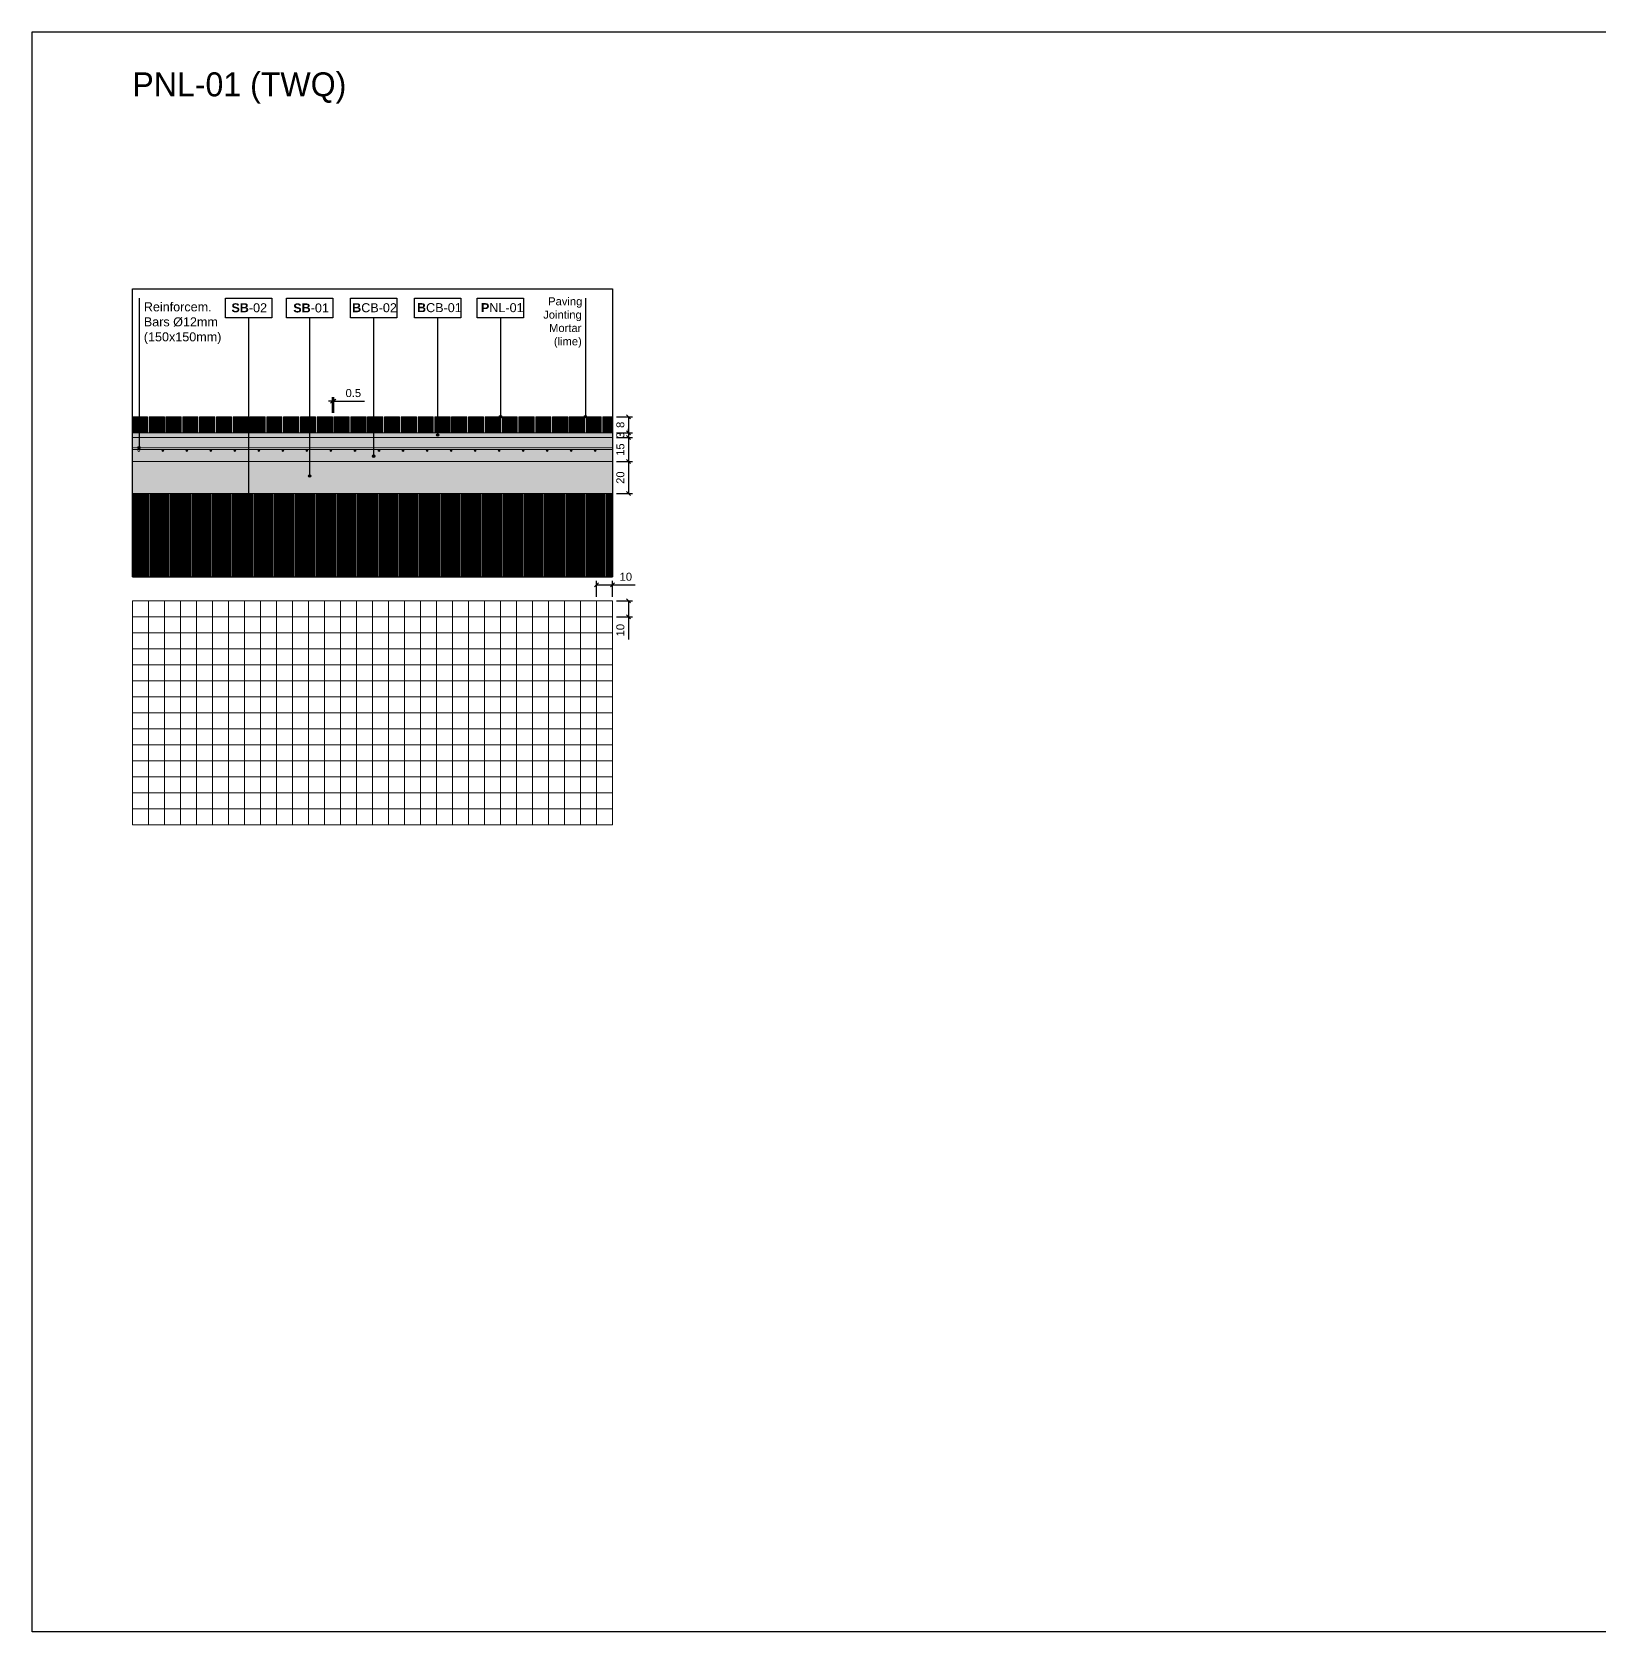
# Model space of a CAD drawing. Header units: metres. Extents: x -325 to 301, y -147 to 149.
# Drawn here: x 230.92 to 240.72, y 113.46 to 123.46 of the extents above; entities that cross this region are included whole.
import ezdxf

# ---------------------------------------------------------------- set-up
doc = ezdxf.new("R2010")
doc.units = ezdxf.units.M
doc.layers.get('Defpoints').update_dxf_attribs({"lineweight": 13})
doc.layers.add('-aux', color=50, linetype='Continuous', plot=False)
doc.layers.add('0-TX-1_25', color=7, linetype='Continuous', true_color=0x3f4f7f)
doc.layers.add('EIT_3 TR sorra', color=7, linetype='Continuous', true_color=0xd8ceb0)
for name, color, linetype, lineweight, true_color in [('02-L-Joints-Paviment_07_Precast Concrete Blocks', 7, 'Continuous', 5, 0x999999), ('03-TR-Paviment_07_Precast Concrete Blocks', 7, 'Continuous', 5, 0xe7ddd0), ('3-TR tot_u', 7, 'Continuous', 5, 0x787878)]:
    doc.layers.add(name, color=color, linetype=linetype, lineweight=lineweight, true_color=true_color)
for name, color, linetype, lineweight in [('1-CM', 7, 'Continuous', 0), ('2-L-secció', 1, 'Continuous', 0), ('2-metall', 5, 'Continuous', 0), ('3-TR Seleccionat', 44, 'Continuous', 0), ('3-TR Tot-u', 37, 'Continuous', 0)]:
    doc.layers.add(name, color=color, linetype=linetype, lineweight=lineweight)
for name, color, linetype in [('A-KEYPLAN_HATCH', 7, 'Continuous'), ('A_TEXT_2', 7, 'Continuous'), ('EIT_0 Llegenda', 7, 'Continuous')]:
    doc.layers.add(name, color=color, linetype=linetype)
doc.styles.get("Standard").update_dxf_attribs({"font": 'arial.ttf'})
doc.styles.add('x-llegenda materials$0$ENGRAVERS', font='TT0586M.TTF')
doc.dimstyles.new('ISO-25', dxfattribs={"dimtxt": 0.1, "dimasz": 0.1, "dimexe": 0.1, "dimexo": 0.1, "dimgap": 0.1, "dimtad": 1, "dimdec": 0, "dimlfac": 100, "dimzin": 9, "dimtxsty": 'Standard', "dimblk": 'OBLIQUE', "dimcen": 0.1, "dimadec": 0, "dimazin": 0, "dimtfac": 1, "dimtdec": 0, "dimtmove": 0, "dimatfit": 3, "dimldrblk": 'OBLIQUE', "dimfxl": 1, "dimarcsym": 0})

# ---------------------------------------------------------------- blocks, each defined once
blk = doc.blocks.new('_Oblique')
at = {"color": 0, "lineweight": -2}
blk.add_line((-0.5, -0.5), (0.5, 0.5), dxfattribs=at)
blk = doc.blocks.new('*D909')
at = {"layer": '0-TX-1_25', "color": 0, "lineweight": -2, "transparency": 16777216}
for p, q in [((234.5741, 121.0516), (234.6739, 121.0516)), ((234.6489, 121.0516), (234.6489, 120.9516)), ((234.5741, 120.9516), (234.6739, 120.9516))]:
    blk.add_line(p, q, dxfattribs=at)
at = {"layer": 'Defpoints', "color": 0, "transparency": 16777216}
for p in [(234.5491, 121.0516), (234.5491, 120.9516), (234.6489, 120.9516)]:
    blk.add_point(p, dxfattribs=at)
at = {"layer": '0-TX-1_25', "color": 0, "lineweight": -2, "transparency": 16777216, "xscale": 0.025, "yscale": 0.025, "zscale": 0.025}
for p, rotation in [((234.6489, 121.0516), 90), ((234.6489, 120.9516), 270)]:
    blk.add_blockref('_Oblique', p, dxfattribs=dict(at, rotation=rotation))
at = {"layer": '0-TX-1_25', "color": 0, "transparency": 16777216, "insert": (234.5984, 121.0016), "char_height": 0.05, "attachment_point": 5, "rotation": 90}
blk.add_mtext('8', dxfattribs=at)
blk = doc.blocks.new('*D910')
at = {"layer": '0-TX-1_25', "color": 0, "lineweight": -2, "transparency": 16777216}
for p, q in [((234.5741, 120.7716), (234.6739, 120.7716)), ((234.6489, 120.7716), (234.6489, 120.5716)), ((234.5741, 120.5716), (234.6739, 120.5716))]:
    blk.add_line(p, q, dxfattribs=at)
at = {"layer": 'Defpoints', "color": 0, "transparency": 16777216}
for p in [(234.5491, 120.7716), (234.5491, 120.5716), (234.6489, 120.5716)]:
    blk.add_point(p, dxfattribs=at)
at = {"layer": '0-TX-1_25', "color": 0, "lineweight": -2, "transparency": 16777216, "xscale": 0.025, "yscale": 0.025, "zscale": 0.025}
for p, rotation in [((234.6489, 120.7716), 90), ((234.6489, 120.5716), 270)]:
    blk.add_blockref('_Oblique', p, dxfattribs=dict(at, rotation=rotation))
at = {"layer": '0-TX-1_25', "color": 0, "transparency": 16777216, "insert": (234.5984, 120.6716), "char_height": 0.05, "attachment_point": 5, "rotation": 90}
blk.add_mtext('20', dxfattribs=at)
blk = doc.blocks.new('*D911')
at = {"layer": '0-TX-1_25', "color": 0, "lineweight": -2, "transparency": 16777216}
for p, q in [((234.5741, 120.9216), (234.6739, 120.9216)), ((234.6489, 120.9216), (234.6489, 120.7716)), ((234.5741, 120.7716), (234.6739, 120.7716))]:
    blk.add_line(p, q, dxfattribs=at)
at = {"layer": 'Defpoints', "color": 0, "transparency": 16777216}
for p in [(234.5491, 120.9216), (234.5491, 120.7716), (234.6489, 120.7716)]:
    blk.add_point(p, dxfattribs=at)
at = {"layer": '0-TX-1_25', "color": 0, "lineweight": -2, "transparency": 16777216, "xscale": 0.025, "yscale": 0.025, "zscale": 0.025}
for p, rotation in [((234.6489, 120.9216), 90), ((234.6489, 120.7716), 270)]:
    blk.add_blockref('_Oblique', p, dxfattribs=dict(at, rotation=rotation))
at = {"layer": '0-TX-1_25', "color": 0, "transparency": 16777216, "insert": (234.5984, 120.8466), "char_height": 0.05, "attachment_point": 5, "rotation": 90}
blk.add_mtext('15', dxfattribs=at)
blk = doc.blocks.new('*D912')
at = {"layer": '0-TX-1_25', "color": 0, "lineweight": -2, "transparency": 16777216}
for p, q in [((234.5741, 120.9516), (234.6739, 120.9516)), ((234.5741, 120.9216), (234.6739, 120.9216)), ((234.6489, 120.9516), (234.6489, 120.9766)), ((234.6489, 120.9516), (234.6489, 120.9216)), ((234.6489, 120.9216), (234.6489, 120.8966))]:
    blk.add_line(p, q, dxfattribs=at)
at = {"layer": 'Defpoints', "color": 0, "transparency": 16777216}
for p in [(234.5491, 120.9516), (234.5491, 120.9216), (234.6489, 120.9216)]:
    blk.add_point(p, dxfattribs=at)
at = {"layer": '0-TX-1_25', "color": 0, "lineweight": -2, "transparency": 16777216, "xscale": 0.025, "yscale": 0.025, "zscale": 0.025}
for p, rotation in [((234.6489, 120.9516), 270), ((234.6489, 120.9216), 90)]:
    blk.add_blockref('_Oblique', p, dxfattribs=dict(at, rotation=rotation))
at = {"layer": '0-TX-1_25', "color": 0, "transparency": 16777216, "insert": (234.5984, 120.9366), "char_height": 0.05, "attachment_point": 5, "rotation": 90}
blk.add_mtext('3', dxfattribs=at)
blk = doc.blocks.new('hatch keyplan 2')
at = {"layer": 'A-KEYPLAN_HATCH'}
blk.add_lwpolyline([(0, 0.00548), (0.01287, 0.00548), (0.01287, 0), (0, 0)], close=True, dxfattribs=at)
blk = doc.blocks.new('hatch keyplan')
at = {"layer": 'A-KEYPLAN_HATCH'}
blk.add_blockref('hatch keyplan 2', (1.43058, 0.85215), dxfattribs=at)
blk = doc.blocks.new('SB-02')
at = {"layer": 'A-KEYPLAN_HATCH'}
blk.add_blockref('hatch keyplan', (-1.43058, -0.85215), dxfattribs=at)
at = {"layer": 'A_TEXT_2', "insert": (-0.0008, 0.00408), "char_height": 0.0025, "attachment_point": 1}
blk.add_mtext_dynamic_manual_height_columns('\\pi0.00249;{\\fArial|b1|i0|c0|p34;SB}-02', width=0.0145619, gutter_width=0.015, heights=[0], dxfattribs=at)
blk = doc.blocks.new('B-CB01')
at = {"layer": 'A-KEYPLAN_HATCH'}
blk.add_blockref('hatch keyplan', (-1.43058, -0.85215), dxfattribs=at)
at = {"layer": 'A_TEXT_2', "insert": (-0.0008, 0.00411), "char_height": 0.0025, "attachment_point": 1}
blk.add_mtext_dynamic_manual_height_columns('\\pi0.00152;{\\fArial|b1|i0|c0|p34;B}CB-01', width=0.0145619, gutter_width=0.015, heights=[0], dxfattribs=at)
blk = doc.blocks.new('B-CB02')
at = {"layer": 'A-KEYPLAN_HATCH'}
blk.add_blockref('hatch keyplan', (-1.43058, -0.85215), dxfattribs=at)
at = {"layer": 'A_TEXT_2', "insert": (-0.0008, 0.00409), "char_height": 0.0025, "attachment_point": 1}
blk.add_mtext_dynamic_manual_height_columns('\\pi0.00129;{\\fArial|b1|i0|c0|p34;B}CB-02', width=0.0145619, gutter_width=0.015, heights=[0], dxfattribs=at)
blk = doc.blocks.new('SB-01')
at = {"layer": 'A-KEYPLAN_HATCH'}
blk.add_blockref('hatch keyplan', (-1.43058, -0.85215), dxfattribs=at)
at = {"layer": 'A_TEXT_2', "insert": (-0.0008, 0.00403), "char_height": 0.0025, "attachment_point": 1}
blk.add_mtext_dynamic_manual_height_columns('\\pi0.00271;{\\fArial|b1|i0|c0|p34;SB}-01', width=0.0145619, gutter_width=0.015, heights=[0], dxfattribs=at)
blk = doc.blocks.new('POINT')
at = {"layer": '0-TX-1_25'}
h = blk.add_hatch(dxfattribs=at)
h.set_pattern_fill('ANGLE', color=256)
h.set_pattern_definition([(0, (-83.747, -12.726), (0, 6.985), [5.08, -1.905]), (90, (-83.747, -12.726), (-6.985, 4e-16), [5.08, -1.905])])
edge = h.paths.add_edge_path()
edge.add_arc((0, 0), 0.0075, 0, 360)
h = blk.add_hatch(color=256, dxfattribs=at)
h.dxf.hatch_style = 1
edge = h.paths.add_edge_path()
edge.add_arc((0, 0), 0.0075, 0, 360)
blk.add_circle((0, 0), 0.0075, dxfattribs=at)
blk = doc.blocks.new('*D953')
at = {"layer": '0-TX-1_25', "color": 0, "lineweight": -2, "transparency": 16777216}
for p, q in [((234.5741, 119.9016), (234.6741, 119.9016)), ((234.6491, 119.9016), (234.6491, 119.8016)), ((234.5741, 119.8016), (234.6741, 119.8016)), ((234.6491, 119.8016), (234.6491, 119.6599))]:
    blk.add_line(p, q, dxfattribs=at)
at = {"layer": 'Defpoints', "color": 0, "transparency": 16777216}
for p in [(234.5491, 119.9016), (234.5491, 119.8016), (234.6491, 119.8016)]:
    blk.add_point(p, dxfattribs=at)
at = {"layer": '0-TX-1_25', "color": 0, "lineweight": -2, "transparency": 16777216, "xscale": 0.025, "yscale": 0.025, "zscale": 0.025}
for p, rotation in [((234.6491, 119.9016), 90), ((234.6491, 119.8016), 270)]:
    blk.add_blockref('_Oblique', p, dxfattribs=dict(at, rotation=rotation))
at = {"layer": '0-TX-1_25', "color": 0, "transparency": 16777216, "insert": (234.5985, 119.7182), "char_height": 0.05, "attachment_point": 5, "rotation": 90}
blk.add_mtext('10', dxfattribs=at)
blk = doc.blocks.new('*D954')
at = {"layer": '0-TX-1_25', "color": 0, "lineweight": -2, "transparency": 16777216}
for p, q in [((234.4491, 119.9266), (234.4491, 120.0262)), ((234.4491, 120.0012), (234.5491, 120.0012)), ((234.5491, 119.9266), (234.5491, 120.0262)), ((234.5491, 120.0012), (234.6909, 120.0012))]:
    blk.add_line(p, q, dxfattribs=at)
at = {"layer": 'Defpoints', "color": 0, "transparency": 16777216}
for p in [(234.5491, 120.0012), (234.4491, 119.9016), (234.5491, 119.9016)]:
    blk.add_point(p, dxfattribs=at)
at = {"layer": '0-TX-1_25', "color": 0, "lineweight": -2, "transparency": 16777216, "xscale": 0.025, "yscale": 0.025, "zscale": 0.025, "rotation": 180}
blk.add_blockref('_Oblique', (234.4491, 120.0012), dxfattribs=at)
at = {"layer": '0-TX-1_25', "color": 0, "lineweight": -2, "transparency": 16777216, "xscale": 0.025, "yscale": 0.025, "zscale": 0.025}
blk.add_blockref('_Oblique', (234.5491, 120.0012), dxfattribs=at)
at = {"layer": '0-TX-1_25', "color": 0, "transparency": 16777216, "insert": (234.6325, 120.0518), "char_height": 0.05, "attachment_point": 5}
blk.add_mtext('10', dxfattribs=at)
blk = doc.blocks.new('PNL_1')
at = {"layer": 'A-KEYPLAN_HATCH', "xscale": 14.99999999999007, "yscale": 14.99999999999007, "zscale": 14.99999999999007}
blk.add_blockref('hatch keyplan', (-21.4587, -12.7822), dxfattribs=at)
at = {"layer": 'A_TEXT_2', "insert": (-0.012, 0.0616), "char_height": 0.0375, "attachment_point": 1}
blk.add_mtext_dynamic_manual_height_columns('\\pi0.02712;{\\fArial|b1|i0|c0|p34;P}NL-01', width=0.218429, gutter_width=0.225, heights=[0], dxfattribs=at)
blk = doc.blocks.new('*D2226')
at = {"layer": '0-TX-1_25', "color": 0, "lineweight": -2, "transparency": 16777216}
for p, q in [((232.7991, 121.1492), (232.7741, 121.1492)), ((232.7991, 121.0766), (232.7991, 121.1742)), ((232.7991, 121.1492), (232.8091, 121.1492)), ((232.8091, 121.0766), (232.8091, 121.1742)), ((232.8091, 121.1492), (233.0005, 121.1492))]:
    blk.add_line(p, q, dxfattribs=at)
at = {"layer": 'Defpoints', "color": 0, "transparency": 16777216}
for p in [(232.8091, 121.1492), (232.7991, 121.0516), (232.8091, 121.0516)]:
    blk.add_point(p, dxfattribs=at)
at = {"layer": '0-TX-1_25', "color": 0, "lineweight": -2, "transparency": 16777216, "xscale": 0.025, "yscale": 0.025, "zscale": 0.025}
blk.add_blockref('_Oblique', (232.7991, 121.1492), dxfattribs=at)
at = {"layer": '0-TX-1_25', "color": 0, "lineweight": -2, "transparency": 16777216, "xscale": 0.025, "yscale": 0.025, "zscale": 0.025, "rotation": 180}
blk.add_blockref('_Oblique', (232.8091, 121.1492), dxfattribs=at)
at = {"layer": '0-TX-1_25', "color": 0, "transparency": 16777216, "insert": (232.9298, 121.1997), "char_height": 0.05, "attachment_point": 5}
blk.add_mtext('0.5', dxfattribs=at)
blk = doc.blocks.new('*U2857')
at = {"layer": '2-metall'}
blk.add_circle((0.0412, -0.006), 0.006, dxfattribs=at)
blk = doc.blocks.new('*U2858')
at = {"layer": '2-metall', "color": 0, "linetype": 'ByBlock', "lineweight": -2, "transparency": 16777216}
for p in [(231.5491, 120.8466), (231.6991, 120.8466), (231.8491, 120.8466), (231.9991, 120.8466), (232.1491, 120.8466), (232.2991, 120.8466), (232.4491, 120.8466), (232.5991, 120.8466), (232.7491, 120.8466), (232.8991, 120.8466), (233.0491, 120.8466), (233.1991, 120.8466), (233.3491, 120.8466), (233.4991, 120.8466), (233.6491, 120.8466), (233.7991, 120.8466), (233.9491, 120.8466), (234.0991, 120.8466), (234.2491, 120.8466), (234.3991, 120.8466)]:
    blk.add_blockref('*U2857', p, dxfattribs=at)

msp = doc.modelspace()

# ---------------------------------------------------------------- hatches: boundary and pattern name
at = {"layer": '03-TR-Paviment_07_Precast Concrete Blocks', "true_color": 0xc7c8ca}
h = msp.add_hatch(color=9, dxfattribs=at)
h.dxf.hatch_style = 1
h.paths.add_polyline_path([(231.5491, 121.0516), (231.6441, 121.0516), (231.6441, 120.9516), (231.5491, 120.9516)])
at = {"layer": '03-TR-Paviment_07_Precast Concrete Blocks', "true_color": 0x939598}
h = msp.add_hatch(color=252, dxfattribs=at)
h.dxf.hatch_style = 1
h.paths.add_polyline_path([(231.6541, 121.0516), (231.7491, 121.0516), (231.7491, 120.9516), (231.6541, 120.9516)])
h = msp.add_hatch(color=252, dxfattribs=at)
h.dxf.hatch_style = 1
h.paths.add_polyline_path([(231.7591, 121.0516), (231.8541, 121.0516), (231.8541, 120.9516), (231.7591, 120.9516)])
at = {"layer": '03-TR-Paviment_07_Precast Concrete Blocks', "true_color": 0x636466}
h = msp.add_hatch(color=251, dxfattribs=at)
h.dxf.hatch_style = 1
h.paths.add_polyline_path([(231.8641, 121.0516), (231.9591, 121.0516), (231.9591, 120.9516), (231.8641, 120.9516)])
at = {"layer": '03-TR-Paviment_07_Precast Concrete Blocks', "true_color": 0x939598}
h = msp.add_hatch(color=252, dxfattribs=at)
h.dxf.hatch_style = 1
h.paths.add_polyline_path([(231.9691, 121.0516), (232.0641, 121.0516), (232.0641, 120.9516), (231.9691, 120.9516)])
at = {"layer": '03-TR-Paviment_07_Precast Concrete Blocks', "true_color": 0x636466}
h = msp.add_hatch(color=251, dxfattribs=at)
h.dxf.hatch_style = 1
h.paths.add_polyline_path([(232.0741, 121.0516), (232.1691, 121.0516), (232.1691, 120.9516), (232.0741, 120.9516)])
at = {"layer": '03-TR-Paviment_07_Precast Concrete Blocks', "true_color": 0x939598}
h = msp.add_hatch(color=252, dxfattribs=at)
h.dxf.hatch_style = 1
h.paths.add_polyline_path([(232.1791, 121.0516), (232.2741, 121.0516), (232.2741, 120.9516), (232.1791, 120.9516)])
at = {"layer": '03-TR-Paviment_07_Precast Concrete Blocks', "true_color": 0xc7c8ca}
h = msp.add_hatch(color=9, dxfattribs=at)
h.dxf.hatch_style = 1
h.paths.add_polyline_path([(232.2841, 121.0516), (232.3791, 121.0516), (232.3791, 120.9516), (232.2841, 120.9516)])
at = {"layer": '03-TR-Paviment_07_Precast Concrete Blocks', "true_color": 0x939598}
h = msp.add_hatch(color=252, dxfattribs=at)
h.dxf.hatch_style = 1
h.paths.add_polyline_path([(232.3891, 121.0516), (232.4841, 121.0516), (232.4841, 120.9516), (232.3891, 120.9516)])
at = {"layer": '03-TR-Paviment_07_Precast Concrete Blocks', "true_color": 0xc7c8ca}
h = msp.add_hatch(color=9, dxfattribs=at)
h.dxf.hatch_style = 1
h.paths.add_polyline_path([(232.4941, 121.0516), (232.5891, 121.0516), (232.5891, 120.9516), (232.4941, 120.9516)])
h = msp.add_hatch(color=9, dxfattribs=at)
h.dxf.hatch_style = 1
h.paths.add_polyline_path([(232.5991, 121.0516), (232.6941, 121.0516), (232.6941, 120.9516), (232.5991, 120.9516)])
at = {"layer": '03-TR-Paviment_07_Precast Concrete Blocks', "true_color": 0x636466}
h = msp.add_hatch(color=251, dxfattribs=at)
h.dxf.hatch_style = 1
h.paths.add_polyline_path([(232.7041, 121.0516), (232.7991, 121.0516), (232.7991, 120.9516), (232.7041, 120.9516)])
h = msp.add_hatch(color=251, dxfattribs=at)
h.dxf.hatch_style = 1
h.paths.add_polyline_path([(232.8091, 121.0516), (232.9041, 121.0516), (232.9041, 120.9516), (232.8091, 120.9516)])
at = {"layer": '03-TR-Paviment_07_Precast Concrete Blocks', "true_color": 0x939598}
h = msp.add_hatch(color=252, dxfattribs=at)
h.dxf.hatch_style = 1
h.paths.add_polyline_path([(232.9141, 121.0516), (233.0091, 121.0516), (233.0091, 120.9516), (232.9141, 120.9516)])
at = {"layer": '03-TR-Paviment_07_Precast Concrete Blocks', "true_color": 0x636466}
h = msp.add_hatch(color=251, dxfattribs=at)
h.dxf.hatch_style = 1
h.paths.add_polyline_path([(233.0191, 121.0516), (233.1141, 121.0516), (233.1141, 120.9516), (233.0191, 120.9516)])
at = {"layer": '03-TR-Paviment_07_Precast Concrete Blocks', "true_color": 0x939598}
h = msp.add_hatch(color=252, dxfattribs=at)
h.dxf.hatch_style = 1
h.paths.add_polyline_path([(233.1241, 121.0516), (233.2191, 121.0516), (233.2191, 120.9516), (233.1241, 120.9516)])
at = {"layer": '03-TR-Paviment_07_Precast Concrete Blocks', "true_color": 0x636466}
h = msp.add_hatch(color=251, dxfattribs=at)
h.dxf.hatch_style = 1
h.paths.add_polyline_path([(233.2291, 121.0516), (233.3241, 121.0516), (233.3241, 120.9516), (233.2291, 120.9516)])
h = msp.add_hatch(color=251, dxfattribs=at)
h.dxf.hatch_style = 1
h.paths.add_polyline_path([(233.3341, 121.0516), (233.4291, 121.0516), (233.4291, 120.9516), (233.3341, 120.9516)])
at = {"layer": '03-TR-Paviment_07_Precast Concrete Blocks', "true_color": 0xc7c8ca}
h = msp.add_hatch(color=9, dxfattribs=at)
h.dxf.hatch_style = 1
h.paths.add_polyline_path([(233.4391, 121.0516), (233.5341, 121.0516), (233.5341, 120.9516), (233.4391, 120.9516)])
at = {"layer": '03-TR-Paviment_07_Precast Concrete Blocks', "true_color": 0x939598}
h = msp.add_hatch(color=252, dxfattribs=at)
h.dxf.hatch_style = 1
h.paths.add_polyline_path([(233.5441, 121.0516), (233.6391, 121.0516), (233.6391, 120.9516), (233.5441, 120.9516)])
at = {"layer": '03-TR-Paviment_07_Precast Concrete Blocks', "true_color": 0x636466}
h = msp.add_hatch(color=251, dxfattribs=at)
h.dxf.hatch_style = 1
h.paths.add_polyline_path([(233.6491, 121.0516), (233.7441, 121.0516), (233.7441, 120.9516), (233.6491, 120.9516)])
at = {"layer": '03-TR-Paviment_07_Precast Concrete Blocks', "true_color": 0x939598}
h = msp.add_hatch(color=252, dxfattribs=at)
h.dxf.hatch_style = 1
h.paths.add_polyline_path([(233.7541, 121.0516), (233.8491, 121.0516), (233.8491, 120.9516), (233.7541, 120.9516)])
at = {"layer": '03-TR-Paviment_07_Precast Concrete Blocks', "true_color": 0xc7c8ca}
h = msp.add_hatch(color=9, dxfattribs=at)
h.dxf.hatch_style = 1
h.paths.add_polyline_path([(233.8594, 121.0516), (233.9544, 121.0516), (233.9544, 120.9516), (233.8594, 120.9516)])
h = msp.add_hatch(color=9, dxfattribs=at)
h.dxf.hatch_style = 1
h.paths.add_polyline_path([(233.9644, 121.0516), (234.0594, 121.0516), (234.0594, 120.9516), (233.9644, 120.9516)])
at = {"layer": '03-TR-Paviment_07_Precast Concrete Blocks', "true_color": 0x636466}
h = msp.add_hatch(color=251, dxfattribs=at)
h.dxf.hatch_style = 1
h.paths.add_polyline_path([(234.0694, 121.0516), (234.1644, 121.0516), (234.1644, 120.9516), (234.0694, 120.9516)])
h = msp.add_hatch(color=251, dxfattribs=at)
h.dxf.hatch_style = 1
h.paths.add_polyline_path([(234.1744, 121.0516), (234.2694, 121.0516), (234.2694, 120.9516), (234.1744, 120.9516)])
at = {"layer": '03-TR-Paviment_07_Precast Concrete Blocks', "true_color": 0xc7c8ca}
h = msp.add_hatch(color=9, dxfattribs=at)
h.dxf.hatch_style = 1
h.paths.add_polyline_path([(234.2794, 121.0516), (234.3744, 121.0516), (234.3744, 120.9516), (234.2794, 120.9516)])
at = {"layer": '03-TR-Paviment_07_Precast Concrete Blocks', "true_color": 0x939598}
h = msp.add_hatch(color=252, dxfattribs=at)
h.dxf.hatch_style = 1
h.paths.add_polyline_path([(234.3844, 121.0516), (234.4794, 121.0516), (234.4794, 120.9516), (234.3844, 120.9516)])
at = {"layer": '03-TR-Paviment_07_Precast Concrete Blocks', "true_color": 0xc7c8ca}
h = msp.add_hatch(color=9, dxfattribs=at)
h.dxf.hatch_style = 1
h.paths.add_polyline_path([(234.4894, 121.0516), (234.5491, 121.0516), (234.5491, 120.9516), (234.4894, 120.9516)])
at = {"layer": '2-metall'}
h = msp.add_hatch(color=256, dxfattribs=at)
h.dxf.hatch_style = 1
edge = h.paths.add_edge_path()
edge.add_arc((231.5903, 120.8406), 0.006, 0, 360)
edge = h.paths.add_edge_path()
edge.add_arc((231.7403, 120.8406), 0.006, 0, 360)
edge = h.paths.add_edge_path()
edge.add_arc((231.8903, 120.8406), 0.006, 0, 360)
edge = h.paths.add_edge_path()
edge.add_arc((232.0403, 120.8406), 0.006, 0, 360)
edge = h.paths.add_edge_path()
edge.add_arc((232.1903, 120.8406), 0.006, 0, 360)
edge = h.paths.add_edge_path()
edge.add_arc((232.3403, 120.8406), 0.006, 0, 360)
edge = h.paths.add_edge_path()
edge.add_arc((232.4903, 120.8406), 0.006, 0, 360)
edge = h.paths.add_edge_path()
edge.add_arc((232.6403, 120.8406), 0.006, 0, 360)
edge = h.paths.add_edge_path()
edge.add_arc((232.7903, 120.8406), 0.006, 0, 360)
edge = h.paths.add_edge_path()
edge.add_arc((232.9403, 120.8406), 0.006, 0, 360)
edge = h.paths.add_edge_path()
edge.add_arc((233.0903, 120.8406), 0.006, 0, 360)
edge = h.paths.add_edge_path()
edge.add_arc((233.2403, 120.8406), 0.006, 0, 360)
edge = h.paths.add_edge_path()
edge.add_arc((233.3903, 120.8406), 0.006, 0, 360)
edge = h.paths.add_edge_path()
edge.add_arc((233.5403, 120.8406), 0.006, 0, 360)
edge = h.paths.add_edge_path()
edge.add_arc((233.6903, 120.8406), 0.006, 0, 360)
edge = h.paths.add_edge_path()
edge.add_arc((233.8403, 120.8406), 0.006, 0, 360)
edge = h.paths.add_edge_path()
edge.add_arc((233.9903, 120.8406), 0.006, 0, 360)
edge = h.paths.add_edge_path()
edge.add_arc((234.1403, 120.8406), 0.006, 0, 360)
edge = h.paths.add_edge_path()
edge.add_arc((234.2903, 120.8406), 0.006, 0, 360)
edge = h.paths.add_edge_path()
edge.add_arc((234.4403, 120.8406), 0.006, 0, 360)
h = msp.add_hatch(color=256, dxfattribs=at)
h.dxf.hatch_style = 1
edge = h.paths.add_edge_path()
edge.add_arc((231.7403, 120.8406), 0.006, 0, 360)
h = msp.add_hatch(color=256, dxfattribs=at)
h.dxf.hatch_style = 1
edge = h.paths.add_edge_path()
edge.add_arc((231.8903, 120.8406), 0.006, 0, 360)
h = msp.add_hatch(color=256, dxfattribs=at)
h.dxf.hatch_style = 1
edge = h.paths.add_edge_path()
edge.add_arc((232.0403, 120.8406), 0.006, 0, 360)
h = msp.add_hatch(color=256, dxfattribs=at)
h.dxf.hatch_style = 1
edge = h.paths.add_edge_path()
edge.add_arc((232.1903, 120.8406), 0.006, 0, 360)
h = msp.add_hatch(color=256, dxfattribs=at)
h.dxf.hatch_style = 1
edge = h.paths.add_edge_path()
edge.add_arc((232.3403, 120.8406), 0.006, 0, 360)
h = msp.add_hatch(color=256, dxfattribs=at)
h.dxf.hatch_style = 1
edge = h.paths.add_edge_path()
edge.add_arc((232.4903, 120.8406), 0.006, 0, 360)
h = msp.add_hatch(color=256, dxfattribs=at)
h.dxf.hatch_style = 1
edge = h.paths.add_edge_path()
edge.add_arc((232.6403, 120.8406), 0.006, 0, 360)
h = msp.add_hatch(color=256, dxfattribs=at)
h.dxf.hatch_style = 1
edge = h.paths.add_edge_path()
edge.add_arc((232.7903, 120.8406), 0.006, 0, 360)
h = msp.add_hatch(color=256, dxfattribs=at)
h.dxf.hatch_style = 1
edge = h.paths.add_edge_path()
edge.add_arc((232.9403, 120.8406), 0.006, 0, 360)
h = msp.add_hatch(color=256, dxfattribs=at)
h.dxf.hatch_style = 1
edge = h.paths.add_edge_path()
edge.add_arc((233.0903, 120.8406), 0.006, 0, 360)
h = msp.add_hatch(color=256, dxfattribs=at)
h.dxf.hatch_style = 1
edge = h.paths.add_edge_path()
edge.add_arc((233.2403, 120.8406), 0.006, 0, 360)
h = msp.add_hatch(color=256, dxfattribs=at)
h.dxf.hatch_style = 1
edge = h.paths.add_edge_path()
edge.add_arc((233.3903, 120.8406), 0.006, 0, 360)
h = msp.add_hatch(color=256, dxfattribs=at)
h.dxf.hatch_style = 1
edge = h.paths.add_edge_path()
edge.add_arc((233.5403, 120.8406), 0.006, 0, 360)
h = msp.add_hatch(color=256, dxfattribs=at)
h.dxf.hatch_style = 1
edge = h.paths.add_edge_path()
edge.add_arc((233.6903, 120.8406), 0.006, 0, 360)
h = msp.add_hatch(color=256, dxfattribs=at)
h.dxf.hatch_style = 1
edge = h.paths.add_edge_path()
edge.add_arc((233.8403, 120.8406), 0.006, 0, 360)
h = msp.add_hatch(color=256, dxfattribs=at)
h.dxf.hatch_style = 1
edge = h.paths.add_edge_path()
edge.add_arc((233.9903, 120.8406), 0.006, 0, 360)
h = msp.add_hatch(color=256, dxfattribs=at)
h.dxf.hatch_style = 1
edge = h.paths.add_edge_path()
edge.add_arc((234.1403, 120.8406), 0.006, 0, 360)
h = msp.add_hatch(color=256, dxfattribs=at)
h.dxf.hatch_style = 1
edge = h.paths.add_edge_path()
edge.add_arc((234.2903, 120.8406), 0.006, 0, 360)
h = msp.add_hatch(color=256, dxfattribs=at)
h.dxf.hatch_style = 1
edge = h.paths.add_edge_path()
edge.add_arc((234.4403, 120.8406), 0.006, 0, 360)
at = {"layer": '3-TR Seleccionat'}
h = msp.add_hatch(dxfattribs=at)
h.set_pattern_fill('ANSI31', color=256, scale=0.002, angle=225, style=0)
h.set_pattern_definition([(270, (60, -10), (0.00635, -1e-18), [])])
h.paths.add_polyline_path([(231.5491, 120.0516), (234.5491, 120.0516), (234.5491, 120.5716), (231.5491, 120.5716)])
at = {"layer": '3-TR Tot-u'}
h = msp.add_hatch(dxfattribs=at)
h.set_pattern_fill('EARTH', color=256, scale=0.005, style=0)
h.set_pattern_definition([(0, (50, -10.13), (0.03175, 0.03175), [0.03175, -0.03175]), (0, (50, -10.118094), (0.03175, 0.03175), [0.03175, -0.03175]), (0, (50, -10.106187), (0.03175, 0.03175), [0.03175, -0.03175]), (90, (50.00397, -10.10222), (-0.03175, 0.03175), [0.03175, -0.03175]), (90, (50.015875, -10.10222), (-0.03175, 0.03175), [0.03175, -0.03175]), (90, (50.02778, -10.10222), (-0.03175, 0.03175), [0.03175, -0.03175])])
h.paths.add_polyline_path([(234.5491, 120.7716), (231.5491, 120.7716), (231.5491, 120.5716), (234.5491, 120.5716)])
at = {"layer": '3-TR tot_u'}
h = msp.add_hatch(dxfattribs=at)
h.set_pattern_fill('AR-CONC', color=256, scale=0.0002, angle=90.26641)
h.set_pattern_definition([(140.266414, (197.234448, 53.20262), (0.003018359, 0.036451363), [0.00381, -0.04191]), (85.266414, (197.234448, 53.20262), (-0.038178181, -0.007226283), [0.003048, -0.033528117]), (190.71786, (197.2347, 53.205657), (-0.035159821, 0.02922508), [0.003238002, -0.035618049]), (136.450614, (197.22429, 53.20257), (0.008156283, 0.05425432), [0.005715, -0.062865]), (186.90197, (197.22497, 53.207093), (-0.049705466, 0.047250218), [0.004857005, -0.05342712]), (81.450565, (197.22429, 53.20257), (-0.049705466, 0.047250218), [0.004571993, -0.050291946]), (111.266414, (197.226804, 53.207664), (0.020311824, 0.030417653), [0.00381, -0.04191]), (56.266414, (197.226804, 53.207664), (-0.036894668, 0.012188985), [0.003048, -0.033528]), (161.71786, (197.228497, 53.2102), (-0.016582845, 0.042606638), [0.003238002, -0.035617988]), (127.766414, (197.234448, 53.20262), (-0.0169136972, 0.0005390813), [0, -0.0331216, 0, -0.034036, 0, -0.033655]), (97.766414, (197.234448, 53.20262), (-0.020098038, 0.0132706243), [0, -0.0194056, 0, -0.0323596, 0, -0.012827]), (57.766414, (197.2345, 53.191291), (0.0010196429, 0.0271231534), [0, -0.0127, 0, -0.039624, 0, -0.052578]), (47.766414, (197.234524, 53.186211), (-0.005222997, 0.0296018704), [0, -0.01651, 0, -0.0263144, 0, -0.037338])])
h.paths.add_polyline_path([(234.5491, 120.8466), (231.5491, 120.8466), (231.5491, 120.7716), (231.5621, 120.7716), (234.5491, 120.7716)])
h.paths.add_polyline_path([(231.5491, 120.8586), (234.5491, 120.8586), (234.5491, 120.9216), (231.5491, 120.9216)])
at = {"layer": 'EIT_3 TR sorra'}
h = msp.add_hatch(dxfattribs=at)
h.set_pattern_fill('ANSI36', color=256, scale=0.001075, angle=-0.58531, style=0, double=1)
h.set_pattern_definition([(44.4146932, (20, -10), (0.001877787426, 0.0066181336), [0.0085328125, -0.0017065625, 0, -0.0017065625])])
h.paths.add_polyline_path([(231.5491, 120.9516), (234.5491, 120.9516), (234.5491, 120.9216), (231.5491, 120.9216)])

# ---------------------------------------------------------------- linework, layer by layer
at = {"layer": '-aux'}
msp.add_lwpolyline([(230.9223, 123.4567), (240.9223, 123.4567), (240.9223, 113.4567), (230.9223, 113.4567)], close=True, dxfattribs=at)
for points in [[(231.5491, 120.0516), (231.5491, 121.8516), (234.5491, 121.8516), (234.5491, 120.0516)], [(231.5491, 120.0516), (234.5491, 120.0516)]]:
    msp.add_lwpolyline(points, dxfattribs=at)
at = {"layer": '0-TX-1_25'}
for points in [[(231.591, 121.7924), (231.591, 120.8586)], [(234.38, 121.7927), (234.38, 121.0519)], [(232.2751, 121.6695), (232.2751, 120.3904)], [(232.6563, 121.6695), (232.6563, 120.6822)], [(233.0563, 121.6695), (233.0563, 120.8056)], [(233.4563, 121.6695), (233.4563, 120.9387)], [(233.8494, 121.6695), (233.8494, 121.0516)]]:
    msp.add_lwpolyline(points, dxfattribs=at)
at = {"layer": '02-L-Joints-Paviment_07_Precast Concrete Blocks'}
for points in [[(231.5491, 119.8016), (234.5491, 119.8016)], [(231.5491, 119.7016), (234.5491, 119.7016)], [(231.5491, 119.6016), (234.5491, 119.6016)], [(231.5491, 119.5016), (234.5491, 119.5016)], [(231.5491, 119.4016), (234.5491, 119.4016)], [(231.5491, 119.3016), (234.5491, 119.3016)], [(231.5491, 119.2016), (234.5491, 119.2016)], [(231.5491, 119.1016), (234.5491, 119.1016)], [(231.5491, 119.0016), (234.5491, 119.0016)], [(231.5491, 118.9016), (234.5491, 118.9016)], [(231.5491, 118.8016), (234.5491, 118.8016)], [(231.5491, 118.7016), (234.5491, 118.7016)], [(231.5491, 118.6016), (234.5491, 118.6016)]]:
    msp.add_lwpolyline(points, dxfattribs=at)
at = {"layer": '03-TR-Paviment_07_Precast Concrete Blocks'}
for points in [[(231.6491, 118.5016), (231.6491, 119.9016)], [(231.7491, 118.5016), (231.7491, 119.9016)], [(231.8491, 118.5016), (231.8491, 119.9016)], [(231.9491, 118.5016), (231.9491, 119.9016)], [(232.0491, 118.5016), (232.0491, 119.9016)], [(232.1491, 118.5016), (232.1491, 119.9016)], [(232.2491, 118.5016), (232.2491, 119.9016)], [(232.3491, 118.5016), (232.3491, 119.9016)], [(232.4491, 118.5016), (232.4491, 119.9016)], [(232.5491, 118.5016), (232.5491, 119.9016)], [(232.6491, 118.5016), (232.6491, 119.9016)], [(232.7491, 118.5016), (232.7491, 119.9016)], [(232.8491, 118.5016), (232.8491, 119.9016)], [(232.9491, 118.5016), (232.9491, 119.9016)], [(233.0491, 118.5016), (233.0491, 119.9016)], [(233.1491, 118.5016), (233.1491, 119.9016)], [(233.2491, 118.5016), (233.2491, 119.9016)], [(233.3491, 118.5016), (233.3491, 119.9016)], [(233.4491, 118.5016), (233.4491, 119.9016)], [(233.5491, 118.5016), (233.5491, 119.9016)], [(233.6491, 118.5016), (233.6491, 119.9016)], [(233.7491, 118.5016), (233.7491, 119.9016)], [(233.8491, 118.5016), (233.8491, 119.9016)], [(233.9491, 118.5016), (233.9491, 119.9016)], [(234.0491, 118.5016), (234.0491, 119.9016)], [(234.1491, 118.5016), (234.1491, 119.9016)], [(234.2491, 118.5016), (234.2491, 119.9016)], [(234.3491, 118.5016), (234.3491, 119.9016)], [(234.4491, 118.5016), (234.4491, 119.9016)]]:
    msp.add_lwpolyline(points, dxfattribs=at)
at = {"layer": '1-CM'}
for points in [[(231.5491, 121.0516), (231.6441, 121.0516), (231.6441, 120.9516), (231.5491, 120.9516)], [(231.6541, 121.0516), (231.7491, 121.0516), (231.7491, 120.9516), (231.6541, 120.9516)], [(231.7591, 121.0516), (231.8541, 121.0516), (231.8541, 120.9516), (231.7591, 120.9516)], [(231.8641, 121.0516), (231.9591, 121.0516), (231.9591, 120.9516), (231.8641, 120.9516)], [(231.9691, 121.0516), (232.0641, 121.0516), (232.0641, 120.9516), (231.9691, 120.9516)], [(232.0741, 121.0516), (232.1691, 121.0516), (232.1691, 120.9516), (232.0741, 120.9516)], [(232.1791, 121.0516), (232.2741, 121.0516), (232.2741, 120.9516), (232.1791, 120.9516)], [(232.2841, 121.0516), (232.3791, 121.0516), (232.3791, 120.9516), (232.2841, 120.9516)], [(232.3891, 121.0516), (232.4841, 121.0516), (232.4841, 120.9516), (232.3891, 120.9516)], [(232.4941, 121.0516), (232.5891, 121.0516), (232.5891, 120.9516), (232.4941, 120.9516)], [(232.5991, 121.0516), (232.6941, 121.0516), (232.6941, 120.9516), (232.5991, 120.9516)], [(232.7041, 121.0516), (232.7991, 121.0516), (232.7991, 120.9516), (232.7041, 120.9516)], [(232.8091, 121.0516), (232.9041, 121.0516), (232.9041, 120.9516), (232.8091, 120.9516)], [(232.9141, 121.0516), (233.0091, 121.0516), (233.0091, 120.9516), (232.9141, 120.9516)], [(233.0191, 121.0516), (233.1141, 121.0516), (233.1141, 120.9516), (233.0191, 120.9516)], [(233.1241, 121.0516), (233.2191, 121.0516), (233.2191, 120.9516), (233.1241, 120.9516)], [(233.2291, 121.0516), (233.3241, 121.0516), (233.3241, 120.9516), (233.2291, 120.9516)], [(233.3341, 121.0516), (233.4291, 121.0516), (233.4291, 120.9516), (233.3341, 120.9516)], [(233.4391, 121.0516), (233.5341, 121.0516), (233.5341, 120.9516), (233.4391, 120.9516)], [(233.5441, 121.0516), (233.6391, 121.0516), (233.6391, 120.9516), (233.5441, 120.9516)], [(233.6491, 121.0516), (233.7441, 121.0516), (233.7441, 120.9516), (233.6491, 120.9516)], [(233.7541, 121.0516), (233.8491, 121.0516), (233.8491, 120.9516), (233.7541, 120.9516)], [(233.8594, 121.0516), (233.9544, 121.0516), (233.9544, 120.9516), (233.8594, 120.9516)], [(233.9644, 121.0516), (234.0594, 121.0516), (234.0594, 120.9516), (233.9644, 120.9516)], [(234.0694, 121.0516), (234.1644, 121.0516), (234.1644, 120.9516), (234.0694, 120.9516)], [(234.1744, 121.0516), (234.2694, 121.0516), (234.2694, 120.9516), (234.1744, 120.9516)], [(234.2794, 121.0516), (234.3744, 121.0516), (234.3744, 120.9516), (234.2794, 120.9516)], [(234.3844, 121.0516), (234.4794, 121.0516), (234.4794, 120.9516), (234.3844, 120.9516)], [(234.4894, 121.0516), (234.5491, 121.0516), (234.5491, 120.9516), (234.4894, 120.9516)]]:
    msp.add_lwpolyline(points, close=True, dxfattribs=at)
for points in [[(231.5491, 120.9516), (234.5491, 120.9516)], [(231.5491, 120.9516), (232.8491, 120.9516)], [(231.5491, 120.9216), (234.5491, 120.9216)], [(231.5491, 120.9216), (232.8464, 120.9216)], [(231.5491, 120.7716), (234.5491, 120.7716)], [(231.5491, 120.7716), (233.1718, 120.7716)], [(231.5491, 120.5716), (234.5491, 120.5716)]]:
    msp.add_lwpolyline(points, dxfattribs=at)
at = {"layer": '2-L-secció'}
for p, q in [((231.5491, 121.0516), (231.5491, 120.0516)), ((234.5491, 121.0516), (234.5491, 120.0516))]:
    msp.add_line(p, q, dxfattribs=at)
msp.add_lwpolyline([(231.5491, 119.9016), (234.5491, 119.9016), (234.5491, 118.5016), (231.5491, 118.5016)], close=True, dxfattribs=at)
at = {"layer": '2-metall'}
for points in [[(231.5491, 120.8586), (234.5491, 120.8586)], [(231.5491, 120.8466), (234.5491, 120.8466)]]:
    msp.add_lwpolyline(points, dxfattribs=at)

# ---------------------------------------------------------------- block references
at = {"layer": '0-TX-1_25', "xscale": 22.5, "yscale": 22.5, "zscale": 22.5}
for name, p in [('SB-02', (232.1302, 121.6695)), ('SB-01', (232.5115, 121.6695)), ('B-CB02', (232.9115, 121.6695)), ('B-CB01', (233.3115, 121.6695))]:
    msp.add_blockref(name, p, dxfattribs=at)
at = {"layer": '0-TX-1_25'}
for p in [(233.8494, 121.0516), (234.3797, 121.0519), (233.4563, 120.9387), (231.591, 120.8586), (233.0563, 120.8056), (232.6563, 120.6822), (232.2751, 120.3904)]:
    msp.add_blockref('POINT', p, dxfattribs=at)
at = {"layer": '2-metall'}
msp.add_blockref('*U2858', (0, 0), dxfattribs=at)
at = {"layer": 'A-KEYPLAN_HATCH', "xscale": 1.50000000000103, "yscale": 1.50000000000103, "zscale": 1.50000000000103}
msp.add_blockref('PNL_1', (233.7046, 121.6695), dxfattribs=at)

# ---------------------------------------------------------------- texts
at = {"layer": '0-TX-1_25', "attachment_point": 1}
for s, width, insert, char_height in [('\\pi0.20179;Paving \\P\\pi0.17109;Jointing \\P\\pi0.20772;Mortar\\P\\pi0.23746;(lime)', 0.405303, (233.9454, 121.7985), 0.05), ('Reinforcem.\\PBars Ø12mm\\P(150x150mm)', 0.521632, (231.6209, 121.7671), 0.05625)]:
    msp.add_mtext_dynamic_manual_height_columns(s, width=width, gutter_width=0.3375, heights=[0], dxfattribs=dict(at, insert=insert, char_height=char_height))
at = {"layer": 'EIT_0 Llegenda', "insert": (231.5491, 123.2045), "char_height": 0.15, "width": 19.210099, "attachment_point": 1, "style": 'x-llegenda materials$0$ENGRAVERS'}
msp.add_mtext('PNL-01 (TWQ)', dxfattribs=at)

# ---------------------------------------------------------------- dimensions: what is measured, and where the dimension line sits
at = {"layer": '0-TX-1_25'}
dim = msp.add_linear_dim(base=(232.8091, 121.1492), p1=(232.7991, 121.0516), p2=(232.8091, 121.0516), text='0.5', dimstyle='ISO-25', override={"dimtxt": 0.05, "dimasz": 0.025, "dimexe": 0.025, "dimexo": 0.025, "dimgap": 0.025, "dimblk1": 'Oblique', "dimblk2": 'Oblique', "dimsah": 1, "dimfxl": 0.1, "dimfxlon": 1, "dimarcsym": 1}, dxfattribs=at)
dim.commit()
dim.dimension.update_dxf_attribs({"geometry": '*D2226', "text_midpoint": (232.9298, 121.1997)})
dim = msp.add_linear_dim(base=(234.6489, 120.9516), p1=(234.5491, 121.0516), p2=(234.5491, 120.9516), angle=90, text='8', dimstyle='ISO-25', override={"dimtxt": 0.05, "dimasz": 0.025, "dimexe": 0.025, "dimexo": 0.025, "dimgap": 0.025, "dimblk1": 'Oblique', "dimblk2": 'Oblique', "dimsah": 1, "dimfxl": 0.1, "dimfxlon": 1, "dimarcsym": 1}, dxfattribs=at)
dim.commit()
dim.dimension.update_dxf_attribs({"geometry": '*D909', "text_midpoint": (234.5984, 121.0016)})
dim = msp.add_linear_dim(base=(234.6489, 120.9216), p1=(234.5491, 120.9516), p2=(234.5491, 120.9216), angle=90, dimstyle='ISO-25', override={"dimtxt": 0.05, "dimasz": 0.025, "dimexe": 0.025, "dimexo": 0.025, "dimgap": 0.025, "dimblk1": 'Oblique', "dimblk2": 'Oblique', "dimsah": 1, "dimfxl": 0.1, "dimfxlon": 1, "dimarcsym": 1}, dxfattribs=at)
dim.commit()
dim.dimension.update_dxf_attribs({"geometry": '*D912', "text_midpoint": (234.6489, 120.9366), "dimtype": 160})
for base, p1, p2, picture, middle in [((234.6489, 120.7716), (234.5491, 120.9216), (234.5491, 120.7716), '*D911', (234.5984, 120.8466)), ((234.6489, 120.5716), (234.5491, 120.7716), (234.5491, 120.5716), '*D910', (234.5984, 120.6716)), ((234.6491, 119.8016), (234.5491, 119.9016), (234.5491, 119.8016), '*D953', (234.5985, 119.7182))]:
    dim = msp.add_linear_dim(base=base, p1=p1, p2=p2, angle=90, dimstyle='ISO-25', override={"dimtxt": 0.05, "dimasz": 0.025, "dimexe": 0.025, "dimexo": 0.025, "dimgap": 0.025, "dimblk1": 'Oblique', "dimblk2": 'Oblique', "dimsah": 1, "dimfxl": 0.1, "dimfxlon": 1, "dimarcsym": 1}, dxfattribs=at)
    dim.commit()
    dim.dimension.update_dxf_attribs({"geometry": picture, "text_midpoint": middle})
dim = msp.add_linear_dim(base=(234.5491, 120.0012), p1=(234.4491, 119.9016), p2=(234.5491, 119.9016), dimstyle='ISO-25', override={"dimtxt": 0.05, "dimasz": 0.025, "dimexe": 0.025, "dimexo": 0.025, "dimgap": 0.025, "dimblk1": 'Oblique', "dimblk2": 'Oblique', "dimsah": 1, "dimfxl": 0.1, "dimfxlon": 1, "dimarcsym": 1}, dxfattribs=at)
dim.commit()
dim.dimension.update_dxf_attribs({"geometry": '*D954', "text_midpoint": (234.6325, 120.0518)})

doc.saveas('drawing.dxf')
